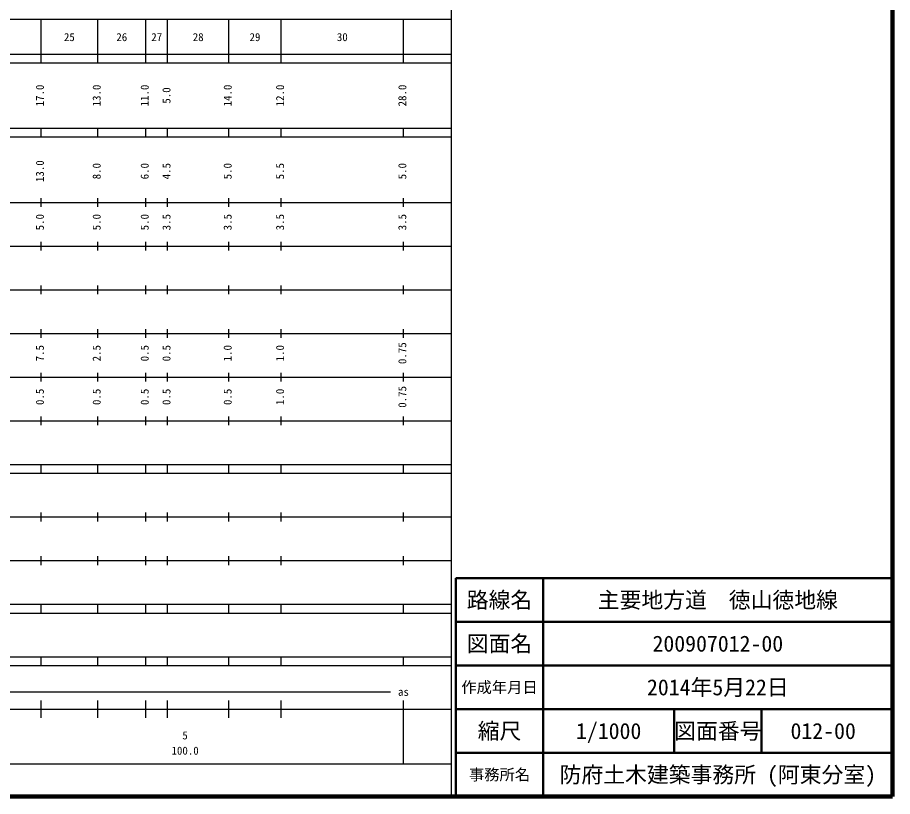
# Model space of a CAD drawing. Units: millimetres, scale not verified. Extents: x 40000 to 680000, y 20000 to 380000.
# Drawn here: x 479616 to 680000, y 20000 to 198357 of the extents above; entities that cross this region are included whole.
import ezdxf
from ezdxf.enums import TextEntityAlignment as Align

# ---------------------------------------------------------------- set-up
doc = ezdxf.new("R2010")
doc.units = ezdxf.units.MM
doc.header["$LTSCALE"] = 1000
for name, color, linetype, lineweight in [('M-TTL', 2, 'Continuous', 140), ('M-TTL-BAND', 7, 'Continuous', 25), ('M-TTL-FRAM', 2, 'Continuous', 50), ('M-TTL-LINE', 7, 'Continuous', 50)]:
    doc.layers.add(name, color=color, linetype=linetype, lineweight=lineweight)
doc.layers.add('M-TTL-TXT', color=7, linetype='Continuous')
doc.styles.add('ＭＳ ゴシック', font='')
doc.styles.get('ＭＳ ゴシック').set_extended_font_data('MS Gothic')

msp = doc.modelspace()

# ---------------------------------------------------------------- linework, layer by layer
at = {"layer": 'M-TTL'}
for p, q in [((680000, 20000), (680000, 380000)), ((40000, 20000), (680000, 20000))]:
    msp.add_line(p, q, dxfattribs=at)
at = {"layer": 'M-TTL-BAND'}
for p, q in [((579000, 20000), (579000, 370000)), ((68000, 198000), (579000, 198000)), ((485000, 188000), (485000, 198000)), ((498000, 188000), (498000, 198000)), ((509000, 188000), (509000, 198000)), ((514000, 188000), (514000, 198000)), ((528000, 188000), (528000, 198000)), ((540000, 188000), (540000, 198000)), ((568000, 188000), (568000, 198000)), ((40000, 190000), (579000, 190000)), ((40000, 188000), (579000, 188000)), ((40000, 173000), (579000, 173000)), ((485000, 171000), (485000, 173000)), ((498000, 171000), (498000, 173000)), ((509000, 171000), (509000, 173000)), ((514000, 171000), (514000, 173000)), ((528000, 171000), (528000, 173000)), ((540000, 171000), (540000, 173000)), ((568000, 171000), (568000, 173000)), ((40000, 171000), (579000, 171000)), ((485000, 155000), (485000, 157000)), ((498000, 155000), (498000, 157000)), ((509000, 155000), (509000, 157000)), ((514000, 155000), (514000, 157000)), ((528000, 155000), (528000, 157000)), ((540000, 155000), (540000, 157000)), ((568000, 155000), (568000, 157000)), ((40000, 156000), (579000, 156000)), ((485000, 145000), (485000, 147000)), ((498000, 145000), (498000, 147000)), ((509000, 145000), (509000, 147000)), ((514000, 145000), (514000, 147000)), ((528000, 145000), (528000, 147000)), ((540000, 145000), (540000, 147000)), ((568000, 145000), (568000, 147000)), ((46000, 146000), (579000, 146000)), ((485000, 135000), (485000, 137000)), ((498000, 135000), (498000, 137000)), ((509000, 135000), (509000, 137000)), ((514000, 135000), (514000, 137000)), ((528000, 135000), (528000, 137000)), ((540000, 135000), (540000, 137000)), ((568000, 135000), (568000, 137000)), ((52000, 136000), (579000, 136000)), ((485000, 125000), (485000, 127000)), ((498000, 125000), (498000, 127000)), ((509000, 125000), (509000, 127000)), ((514000, 125000), (514000, 127000)), ((528000, 125000), (528000, 127000)), ((540000, 125000), (540000, 127000)), ((568000, 125000), (568000, 127000)), ((46000, 126000), (579000, 126000)), ((485000, 115000), (485000, 117000)), ((498000, 115000), (498000, 117000)), ((509000, 115000), (509000, 117000)), ((514000, 115000), (514000, 117000)), ((528000, 115000), (528000, 117000)), ((540000, 115000), (540000, 117000)), ((568000, 115000), (568000, 117000)), ((52000, 116000), (579000, 116000)), ((485000, 105000), (485000, 107000)), ((498000, 105000), (498000, 107000)), ((509000, 105000), (509000, 107000)), ((514000, 105000), (514000, 107000)), ((528000, 105000), (528000, 107000)), ((540000, 105000), (540000, 107000)), ((568000, 105000), (568000, 107000)), ((46000, 106000), (579000, 106000)), ((40000, 96000), (579000, 96000)), ((485000, 94000), (485000, 96000)), ((498000, 94000), (498000, 96000)), ((509000, 94000), (509000, 96000)), ((514000, 94000), (514000, 96000)), ((528000, 94000), (528000, 96000)), ((540000, 94000), (540000, 96000)), ((568000, 94000), (568000, 96000)), ((40000, 94000), (579000, 94000)), ((485000, 83000), (485000, 85000)), ((498000, 83000), (498000, 85000)), ((509000, 83000), (509000, 85000)), ((514000, 83000), (514000, 85000)), ((528000, 83000), (528000, 85000)), ((540000, 83000), (540000, 85000)), ((568000, 83000), (568000, 85000)), ((49000, 84000), (579000, 84000)), ((485000, 73000), (485000, 75000)), ((498000, 73000), (498000, 75000)), ((509000, 73000), (509000, 75000)), ((514000, 73000), (514000, 75000)), ((528000, 73000), (528000, 75000)), ((540000, 73000), (540000, 75000)), ((568000, 73000), (568000, 75000)), ((40000, 74000), (579000, 74000)), ((40000, 64000), (579000, 64000)), ((485000, 62000), (485000, 64000)), ((498000, 62000), (498000, 64000)), ((509000, 62000), (509000, 64000)), ((514000, 62000), (514000, 64000)), ((528000, 62000), (528000, 64000)), ((540000, 62000), (540000, 64000)), ((568000, 62000), (568000, 64000)), ((40000, 62000), (579000, 62000)), ((40000, 52000), (579000, 52000)), ((485000, 50000), (485000, 52000)), ((498000, 50000), (498000, 52000)), ((509000, 50000), (509000, 52000)), ((514000, 50000), (514000, 52000)), ((528000, 50000), (528000, 52000)), ((540000, 50000), (540000, 52000)), ((568000, 50000), (568000, 52000)), ((40000, 50000), (579000, 50000)), ((71000, 44000), (565000, 44000)), ((485000, 38000), (485000, 42000)), ((498000, 38000), (498000, 42000)), ((509000, 38000), (509000, 42000)), ((514000, 38000), (514000, 42000)), ((528000, 38000), (528000, 42000)), ((540000, 38000), (540000, 42000)), ((568000, 27500), (568000, 42000)), ((40000, 40000), (579000, 40000)), ((68000, 27500), (579000, 27500))]:
    msp.add_line(p, q, dxfattribs=at)
at = {"layer": 'M-TTL-FRAM'}
for p, q in [((680000, 70000), (580000, 70000)), ((580000, 70000), (580000, 20000))]:
    msp.add_line(p, q, dxfattribs=at)
at = {"layer": 'M-TTL-LINE'}
for p, q in [((600000, 70000), (600000, 20000)), ((680000, 60000), (580000, 60000)), ((680000, 50000), (580000, 50000)), ((680000, 40000), (580000, 40000)), ((630000, 40000), (630000, 30000)), ((650000, 40000), (650000, 30000)), ((680000, 30000), (580000, 30000))]:
    msp.add_line(p, q, dxfattribs=at)

# ---------------------------------------------------------------- texts
at = {"layer": 'M-TTL-BAND', "style": 'ＭＳ ゴシック'}
for s, p in [('25', (491500, 192405)), ('26', (503500, 192405)), ('27', (511500, 192405)), ('28', (521000, 192405)), ('29', (534000, 192405)), ('30', (554000, 192405)), ('as', (568000, 42500)), ('5', (518000, 32523)), ('100.0', (518000, 29033))]:
    msp.add_text(s, height=1833, dxfattribs=at).set_placement(p, align=Align.BOTTOM_CENTER)
for s, p in [('17.0', (486201, 180500)), ('13.0', (499201, 180500)), ('11.0', (510201, 180500)), ('14.0', (529201, 180500)), ('12.0', (541201, 180500)), ('28.0', (569201, 180500)), ('5.0', (515201, 180500)), ('13.0', (486201, 163174)), ('8.0', (499201, 163174)), ('6.0', (510201, 163174)), ('4.5', (515201, 163174)), ('5.0', (529201, 163174)), ('5.5', (541201, 163174)), ('5.0', (569201, 163174)), ('5.0', (486201, 151500)), ('5.0', (499201, 151500)), ('5.0', (510201, 151500)), ('3.5', (515201, 151500)), ('3.5', (529201, 151500)), ('3.5', (541201, 151500)), ('3.5', (569201, 151500)), ('7.5', (486201, 121500)), ('2.5', (499201, 121500)), ('0.5', (510201, 121500)), ('0.5', (515201, 121500)), ('1.0', (529201, 121500)), ('1.0', (541201, 121500)), ('0.75', (569201, 121500)), ('0.5', (486201, 111500)), ('0.5', (499201, 111500)), ('0.5', (510201, 111500)), ('0.5', (515201, 111500)), ('0.5', (529201, 111500)), ('1.0', (541201, 111500)), ('0.75', (569201, 111500))]:
    msp.add_text(s, height=1833, rotation=90, dxfattribs=at).set_placement(p, align=Align.BOTTOM_CENTER)
at = {"layer": 'M-TTL-TXT', "style": 'ＭＳ ゴシック'}
for s, height, p in [('路線名', 3666, (590000, 65000)), ('路線名', 3666, (590000, 65000)), ('主要地方道\u3000徳山徳地線', 3666, (640000, 65000)), ('図面名', 3666, (590000, 55000)), ('図面名', 3666, (590000, 55000)), ('200907012-00', 3666, (640000, 55000)), ('作成年月日', 2566, (590000, 45000)), ('作成年月日', 2566, (590000, 45000)), ('2014年5月22日', 3666, (640000, 45000)), ('縮尺', 3666, (590000, 35000)), ('縮尺', 3666, (590000, 35000)), ('1/1000', 3666, (615000, 35000)), ('図面番号', 3666, (640000, 35000)), ('図面番号', 3666, (640000, 35000)), ('012-00', 3666, (664125, 35000)), ('事務所名', 2566, (590000, 25000)), ('事務所名', 2566, (590000, 25000)), ('防府土木建築事務所 (阿東分室)', 3666, (640000, 25000))]:
    msp.add_text(s, height=height, dxfattribs=at).set_placement(p, align=Align.MIDDLE_CENTER)

doc.saveas('drawing.dxf')
